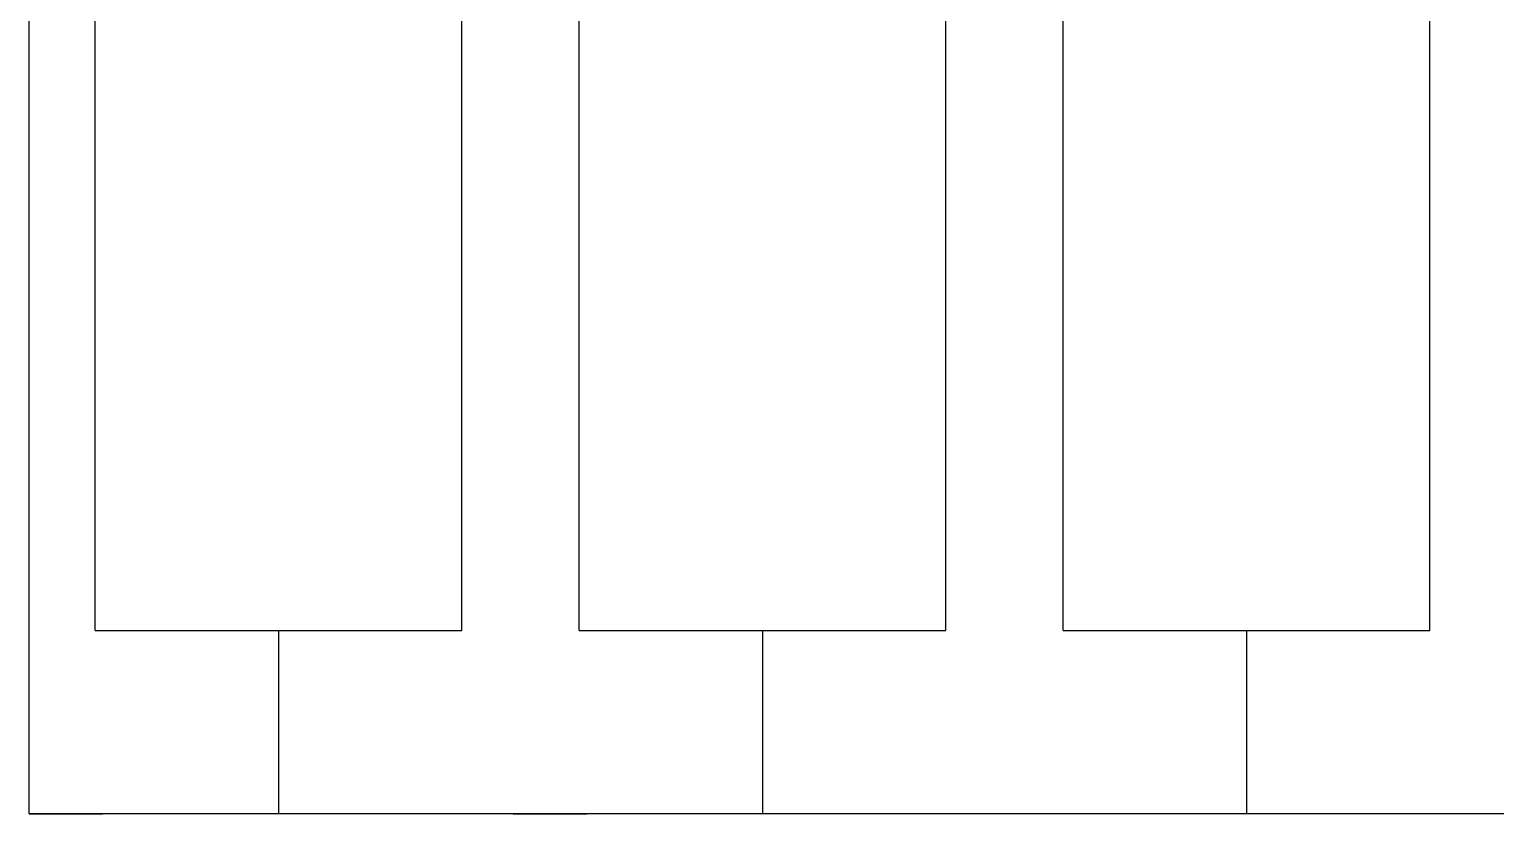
# Model space of a CAD drawing. Extents: x 0 to 40, y 0 to 70.
# Drawn here: x 0 to 20, y 0 to 10.7 of the extents above; entities that cross this region are included whole.
import ezdxf

# ---------------------------------------------------------------- set-up
doc = ezdxf.new("R2010")
doc.units = 0
doc.header["$MEASUREMENT"] = 0
doc.layers.add('AL_FOIL', color=2, linetype='CONTINUOUS')

msp = doc.modelspace()

# ---------------------------------------------------------------- linework, layer by layer
at = {"layer": 'AL_FOIL', "linetype": 'Continuous'}
for p, q in [((0, 0), (0, 70)), ((40, 0), (0, 0))]:
    msp.add_line(p, q, dxfattribs=at)
at = {"layer": 'AL_FOIL'}
for p, q in [((0.9, 2.5), (0.9, 12.5)), ((5.9, 2.5), (5.9, 12.5)), ((7.5, 2.5), (7.5, 12.5)), ((12.5, 2.5), (12.5, 12.5)), ((14.1, 2.5), (14.1, 12.5)), ((19.1, 2.5), (19.1, 12.5)), ((0.9, 2.5), (5.9, 2.5)), ((3.4, 2.5), (3.4, 0)), ((7.5, 2.5), (12.5, 2.5)), ((10, 2.5), (10, 0)), ((14.1, 2.5), (19.1, 2.5)), ((16.6, 2.5), (16.6, 0)), ((0, 0), (0.008, 0)), ((0.008, 0), (0.016, 0)), ((0.016, 0), (0.024, 0)), ((0.024, 0), (0.031, 0)), ((0.031, 0), (0.039, 0)), ((0.039, 0), (0.047, 0)), ((0.047, 0), (0.055, 0)), ((0.055, 0), (0.063, 0)), ((0.063, 0), (0.071, 0)), ((0.071, 0), (0.079, 0)), ((0.079, 0), (0.087, 0)), ((0.087, 0), (0.094, 0)), ((0.094, 0), (0.102, 0)), ((0.102, 0), (0.11, 0)), ((0.11, 0), (0.118, 0)), ((0.118, 0), (0.126, 0)), ((0.126, 0), (0.134, 0)), ((0.134, 0), (0.142, 0)), ((0.142, 0), (0.15, 0)), ((0.15, 0), (0.157, 0)), ((0.157, 0), (0.165, 0)), ((0.165, 0), (0.173, 0)), ((0.173, 0), (0.181, 0)), ((0.181, 0), (0.189, 0)), ((0.189, 0), (0.197, 0)), ((0.197, 0), (0.205, 0)), ((0.205, 0), (0.213, 0)), ((0.213, 0), (0.22, 0)), ((0.22, 0), (0.228, 0)), ((0.228, 0), (0.236, 0)), ((0.236, 0), (0.244, 0)), ((0.244, 0), (0.252, 0)), ((0.252, 0), (0.26, 0)), ((0.26, 0), (0.268, 0)), ((0.268, 0), (0.276, 0)), ((0.276, 0), (0.283, 0)), ((0.283, 0), (0.291, 0)), ((0.291, 0), (0.299, 0)), ((0.299, 0), (0.307, 0)), ((0.307, 0), (0.315, 0)), ((0.315, 0), (0.323, 0)), ((0.323, 0), (0.331, 0)), ((0.331, 0), (0.339, 0)), ((0.339, 0), (0.346, 0)), ((0.346, 0), (0.354, 0)), ((0.354, 0), (0.362, 0)), ((0.362, 0), (0.37, 0)), ((0.37, 0), (0.378, 0)), ((0.378, 0), (0.386, 0)), ((0.386, 0), (0.394, 0)), ((0.394, 0), (0.402, 0)), ((0.402, 0), (0.409, 0)), ((0.409, 0), (0.417, 0)), ((0.417, 0), (0.425, 0)), ((0.425, 0), (0.433, 0)), ((0.433, 0), (0.441, 0)), ((0.441, 0), (0.449, 0)), ((0.449, 0), (0.457, 0)), ((0.457, 0), (0.465, 0)), ((0.465, 0), (0.472, 0)), ((0.472, 0), (0.48, 0)), ((0.48, 0), (0.488, 0)), ((0.488, 0), (0.496, 0)), ((0.496, 0), (0.504, 0)), ((0.504, 0), (0.512, 0)), ((0.512, 0), (0.52, 0)), ((0.52, 0), (0.528, 0)), ((0.528, 0), (0.535, 0)), ((0.535, 0), (0.543, 0)), ((0.543, 0), (0.551, 0)), ((0.551, 0), (0.559, 0)), ((0.559, 0), (0.567, 0)), ((0.567, 0), (0.575, 0)), ((0.575, 0), (0.583, 0)), ((0.583, 0), (0.591, 0)), ((0.591, 0), (0.598, 0)), ((0.598, 0), (0.606, 0)), ((0.606, 0), (0.614, 0)), ((0.614, 0), (0.622, 0)), ((0.622, 0), (0.63, 0)), ((0.63, 0), (0.638, 0)), ((0.638, 0), (0.646, 0)), ((0.646, 0), (0.654, 0)), ((0.654, 0), (0.661, 0)), ((0.661, 0), (0.669, 0)), ((0.669, 0), (0.677, 0)), ((0.677, 0), (0.685, 0)), ((0.685, 0), (0.693, 0)), ((0.693, 0), (0.701, 0)), ((0.701, 0), (0.709, 0)), ((0.709, 0), (0.717, 0)), ((0.717, 0), (0.724, 0)), ((0.724, 0), (0.732, 0)), ((0.732, 0), (0.74, 0)), ((0.74, 0), (0.748, 0)), ((0.748, 0), (0.756, 0)), ((0.756, 0), (0.764, 0)), ((0.764, 0), (0.772, 0)), ((0.772, 0), (0.78, 0)), ((0.78, 0), (0.787, 0)), ((0.787, 0), (0.795, 0)), ((0.795, 0), (0.803, 0)), ((0.803, 0), (0.811, 0)), ((0.811, 0), (0.819, 0)), ((0.819, 0), (0.827, 0)), ((0.827, 0), (0.835, 0)), ((0.835, 0), (0.843, 0)), ((0.843, 0), (0.85, 0)), ((0.85, 0), (0.858, 0)), ((0.858, 0), (0.866, 0)), ((0.866, 0), (0.874, 0)), ((0.874, 0), (0.882, 0)), ((0.882, 0), (0.89, 0)), ((0.89, 0), (0.898, 0)), ((0.898, 0), (0.906, 0)), ((0.906, 0), (0.913, 0)), ((0.913, 0), (0.921, 0)), ((0.921, 0), (0.929, 0)), ((0.929, 0), (0.937, 0)), ((0.937, 0), (0.945, 0)), ((0.945, 0), (0.953, 0)), ((0.953, 0), (0.961, 0)), ((0.961, 0), (0.969, 0)), ((0.969, 0), (0.976, 0)), ((0.976, 0), (0.984, 0)), ((0.984, 0), (0.992, 0)), ((0.992, 0), (1, 0)), ((6.6, 0), (6.608, 0)), ((6.608, 0), (6.616, 0)), ((6.616, 0), (6.624, 0)), ((6.624, 0), (6.631, 0)), ((6.631, 0), (6.639, 0)), ((6.639, 0), (6.647, 0)), ((6.647, 0), (6.655, 0)), ((6.655, 0), (6.663, 0)), ((6.663, 0), (6.671, 0)), ((6.671, 0), (6.679, 0)), ((6.679, 0), (6.687, 0)), ((6.687, 0), (6.694, 0)), ((6.694, 0), (6.702, 0)), ((6.702, 0), (6.71, 0)), ((6.71, 0), (6.718, 0)), ((6.718, 0), (6.726, 0)), ((6.726, 0), (6.734, 0)), ((6.734, 0), (6.742, 0)), ((6.742, 0), (6.75, 0)), ((6.75, 0), (6.757, 0)), ((6.757, 0), (6.765, 0)), ((6.765, 0), (6.773, 0)), ((6.773, 0), (6.781, 0)), ((6.781, 0), (6.789, 0)), ((6.789, 0), (6.797, 0)), ((6.797, 0), (6.805, 0)), ((6.805, 0), (6.813, 0)), ((6.813, 0), (6.82, 0)), ((6.82, 0), (6.828, 0)), ((6.828, 0), (6.836, 0)), ((6.836, 0), (6.844, 0)), ((6.844, 0), (6.852, 0)), ((6.852, 0), (6.86, 0)), ((6.86, 0), (6.868, 0)), ((6.868, 0), (6.876, 0)), ((6.876, 0), (6.883, 0)), ((6.883, 0), (6.891, 0)), ((6.891, 0), (6.899, 0)), ((6.899, 0), (6.907, 0)), ((6.907, 0), (6.915, 0)), ((6.915, 0), (6.923, 0)), ((6.923, 0), (6.931, 0)), ((6.931, 0), (6.939, 0)), ((6.939, 0), (6.946, 0)), ((6.946, 0), (6.954, 0)), ((6.954, 0), (6.962, 0)), ((6.962, 0), (6.97, 0)), ((6.97, 0), (6.978, 0)), ((6.978, 0), (6.986, 0)), ((6.986, 0), (6.994, 0)), ((6.994, 0), (7.002, 0)), ((7.002, 0), (7.009, 0)), ((7.009, 0), (7.017, 0)), ((7.017, 0), (7.025, 0)), ((7.025, 0), (7.033, 0)), ((7.033, 0), (7.041, 0)), ((7.041, 0), (7.049, 0)), ((7.049, 0), (7.057, 0)), ((7.057, 0), (7.065, 0)), ((7.065, 0), (7.072, 0)), ((7.072, 0), (7.08, 0)), ((7.08, 0), (7.088, 0)), ((7.088, 0), (7.096, 0)), ((7.096, 0), (7.104, 0)), ((7.104, 0), (7.112, 0)), ((7.112, 0), (7.12, 0)), ((7.12, 0), (7.128, 0)), ((7.128, 0), (7.135, 0)), ((7.135, 0), (7.143, 0)), ((7.143, 0), (7.151, 0)), ((7.151, 0), (7.159, 0)), ((7.159, 0), (7.167, 0)), ((7.167, 0), (7.175, 0)), ((7.175, 0), (7.183, 0)), ((7.183, 0), (7.191, 0)), ((7.191, 0), (7.198, 0)), ((7.198, 0), (7.206, 0)), ((7.206, 0), (7.214, 0)), ((7.214, 0), (7.222, 0)), ((7.222, 0), (7.23, 0)), ((7.23, 0), (7.238, 0)), ((7.238, 0), (7.246, 0)), ((7.246, 0), (7.254, 0)), ((7.254, 0), (7.261, 0)), ((7.261, 0), (7.269, 0)), ((7.269, 0), (7.277, 0)), ((7.277, 0), (7.285, 0)), ((7.285, 0), (7.293, 0)), ((7.293, 0), (7.301, 0)), ((7.301, 0), (7.309, 0)), ((7.309, 0), (7.317, 0)), ((7.317, 0), (7.324, 0)), ((7.324, 0), (7.332, 0)), ((7.332, 0), (7.34, 0)), ((7.34, 0), (7.348, 0)), ((7.348, 0), (7.356, 0)), ((7.356, 0), (7.364, 0)), ((7.364, 0), (7.372, 0)), ((7.372, 0), (7.38, 0)), ((7.38, 0), (7.387, 0)), ((7.387, 0), (7.395, 0)), ((7.395, 0), (7.403, 0)), ((7.403, 0), (7.411, 0)), ((7.411, 0), (7.419, 0)), ((7.419, 0), (7.427, 0)), ((7.427, 0), (7.435, 0)), ((7.435, 0), (7.443, 0)), ((7.443, 0), (7.45, 0)), ((7.45, 0), (7.458, 0)), ((7.458, 0), (7.466, 0)), ((7.466, 0), (7.474, 0)), ((7.474, 0), (7.482, 0)), ((7.482, 0), (7.49, 0)), ((7.49, 0), (7.498, 0)), ((7.498, 0), (7.506, 0)), ((7.506, 0), (7.513, 0)), ((7.513, 0), (7.521, 0)), ((7.521, 0), (7.529, 0)), ((7.529, 0), (7.537, 0)), ((7.537, 0), (7.545, 0)), ((7.545, 0), (7.553, 0)), ((7.553, 0), (7.561, 0)), ((7.561, 0), (7.569, 0)), ((7.569, 0), (7.576, 0)), ((7.576, 0), (7.584, 0)), ((7.584, 0), (7.592, 0)), ((7.592, 0), (7.6, 0))]:
    msp.add_line(p, q, dxfattribs=at)

doc.saveas('drawing.dxf')
